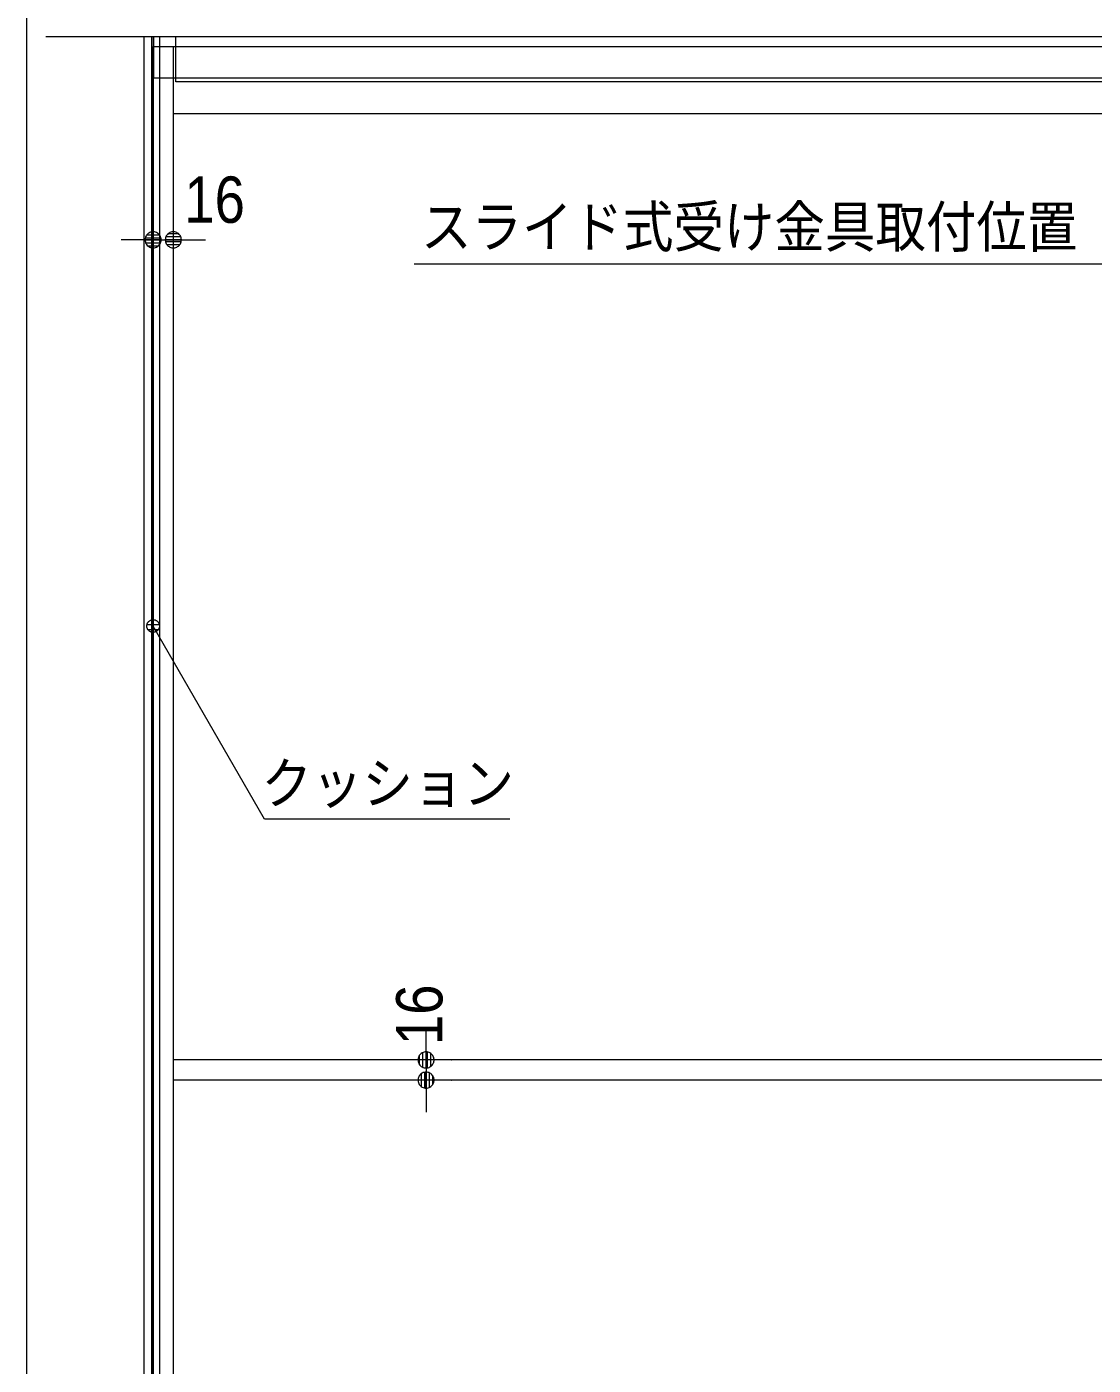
# Model space of a CAD drawing. Units: millimetres, scale not verified. Extents: x -6062 to 6062, y -3045 to 3045.
# Drawn here: x -5788 to -4943, y -702 to 358 of the extents above; entities that cross this region are included whole.
import ezdxf
from ezdxf.enums import TextEntityAlignment as Align

# ---------------------------------------------------------------- set-up
doc = ezdxf.new("R2010")
doc.units = ezdxf.units.MM
doc.header["$LTSCALE"] = 20
for name, color, linetype, lineweight in [('0-1_0', 7, 'Continuous', 9), ('0-2_2寸法-2', 7, 'Continuous', 9), ('0-3_2寸法-3', 7, 'Continuous', 9), ('0-4_3一般', 7, 'Continuous', 9), ('0-5_1図面枠', 7, 'Continuous', 9)]:
    doc.layers.add(name, color=color, linetype=linetype, lineweight=lineweight)
doc.styles.add('ＭＳ ゴシック', font='')
doc.styles.add('ＭＳ Ｐゴシック', font='')
doc.styles.get('ＭＳ ゴシック').set_extended_font_data('MS Gothic')
doc.styles.get('ＭＳ Ｐゴシック').set_extended_font_data('MS PGothic')

# ---------------------------------------------------------------- blocks, each defined once
blk = doc.blocks.new('_Dot')
at = {"layer": '0-1_0'}
for p, q in [((-10, 0), (-20, 0)), ((9.78, 2), (-9.78, 2)), ((7.99, 6), (-7.99, 6)), ((9.16, -3.98), (-9.16, -3.98)), ((6, -7.98), (-6, -7.98))]:
    blk.add_line(p, q, dxfattribs=at)
for points in [[(10, 0), (9.92, 1.25), (9.69, 2.49), (9.3, 3.68), (8.76, 4.82), (8.09, 5.88), (7.29, 6.85), (6.37, 7.71), (5.36, 8.44), (4.26, 9.05), (3.09, 9.51), (1.87, 9.82), (0.63, 9.98), (-0.63, 9.98), (-1.87, 9.82), (-3.09, 9.51), (-4.26, 9.05), (-5.36, 8.44), (-6.37, 7.71), (-7.29, 6.85), (-8.09, 5.88), (-8.76, 4.82), (-9.3, 3.68), (-9.69, 2.49), (-9.92, 1.25), (-10, 0), (0, 0)], [(-10, 0), (-9.92, -1.25), (-9.69, -2.49), (-9.3, -3.68), (-8.76, -4.82), (-8.09, -5.88), (-7.29, -6.85), (-6.37, -7.71), (-5.36, -8.44), (-4.26, -9.05), (-3.09, -9.51), (-1.87, -9.82), (-0.63, -9.98), (0.63, -9.98), (1.87, -9.82), (3.09, -9.51), (4.26, -9.05), (5.36, -8.44), (6.37, -7.71), (7.29, -6.85), (8.09, -5.88), (8.76, -4.82), (9.3, -3.68), (9.69, -2.49), (9.92, -1.25), (10, 0), (0, 0)]]:
    blk.add_lwpolyline(points, close=True, dxfattribs=at)
blk = doc.blocks.new('グループ-61')
at = {"layer": '0-4_3一般'}
for p, q in [((-79696.5, 7000), (19223.5, 7000)), ((-78000, -40000), (-78000, 6840))]:
    blk.add_line(p, q, dxfattribs=at)
blk = doc.blocks.new('グループ-62')
at = {"layer": '0-4_3一般'}
for p, q in [((-78000, 7000), (-78000, -40000)), ((-77990, 7000), (17350, 7000)), ((-77990, 6340), (-77990, 7000)), ((-77640, 7000), (-54340, 7000)), ((-77640, 6280), (-77640, 7000)), ((-78000, 6840), (-54000, 6840)), ((-77680, -40000), (-77680, 6840)), ((17350, 6340), (-77990, 6340)), ((-54340, 6280), (-77640, 6280)), ((-77680, 5780), (-54320, 5780)), ((-54320, -9200), (-77680, -9200)), ((-54320, -9520), (-77680, -9520))]:
    blk.add_line(p, q, dxfattribs=at)
blk = doc.blocks.new('グループ-63')
at = {"layer": '0-4_3一般'}
for name in ['グループ-61', 'グループ-62']:
    blk.add_blockref(name, (0, 0), dxfattribs=at)
blk = doc.blocks.new('グループ-66')
at = {"layer": '0-4_3一般'}
blk.add_line((-78020, -40000), (-78020, 7000), dxfattribs=at)
blk.add_lwpolyline([(-78140, 7000), (-77900, 7000), (-77900, -40000), (-78140, -40000)], close=True, dxfattribs=at)
blk = doc.blocks.new('グループ-74')
at = {"layer": '0-5_1図面枠'}
blk.add_lwpolyline([(-80000, 55400), (80000, 55400), (80000, -55400), (-80000, -55400)], close=True, dxfattribs=at)
blk = doc.blocks.new('図面枠')
at = {"layer": '0-5_1図面枠'}
blk.add_blockref('グループ-74', (0, 0), dxfattribs=at)

msp = doc.modelspace()

# ---------------------------------------------------------------- linework, layer by layer
at = {"layer": '0-2_2寸法-2'}
for p, q in [((-5687.5, 209), (-5687.3, 209)), ((-5671.5, 208), (-5671.5, 209)), ((-5700.21, 189), (-5712.92, 189)), ((-5687.5, 189), (-5671.5, 189)), ((-5658.79, 189), (-5646.08, 189)), ((-5471.5, -447.29), (-5471.5, -434.58)), ((-5471.5, -460), (-5471.5, -476)), ((-5451.5, -460), (-5451.3, -460)), ((-5451.5, -476), (-5451.3, -476)), ((-5471.5, -488.71), (-5471.5, -501.42))]:
    msp.add_line(p, q, dxfattribs=at)
at = {"layer": '0-3_2寸法-3'}
for p, q in [((-5682.59, -115.62), (-5692.41, -115.62)), ((-5687.13, -111.62), (-5687.87, -111.62)), ((-5687.13, -111.62), (-5687.87, -111.62)), ((-5683.5, -119.62), (-5691.5, -119.62))]:
    msp.add_line(p, q, dxfattribs=at)
for points in [[(-5480.91, 170), (-4878.98, 170), (-4782.5, 337.1)], [(-5692.43, -117.51), (-5692.46, -117.27), (-5692.49, -117.02), (-5692.5, -116.78), (-5692.51, -116.53), (-5692.5, -116.28), (-5692.47, -116.04), (-5692.44, -115.8), (-5692.39, -115.56), (-5692.34, -115.32), (-5692.27, -115.08), (-5692.19, -114.85), (-5692.09, -114.62), (-5691.99, -114.4), (-5691.88, -114.18), (-5691.75, -113.97), (-5691.62, -113.76), (-5691.47, -113.56), (-5691.32, -113.37), (-5691.15, -113.19), (-5690.98, -113.01), (-5690.8, -112.85), (-5690.61, -112.69), (-5690.42, -112.54), (-5690.21, -112.4), (-5690, -112.28), (-5689.79, -112.16), (-5689.57, -112.05), (-5689.34, -111.96), (-5689.11, -111.87), (-5688.87, -111.8), (-5688.64, -111.74), (-5688.4, -111.69), (-5688.15, -111.65), (-5687.91, -111.62), (-5687.66, -111.61), (-5687.42, -111.61), (-5687.17, -111.62), (-5686.93, -111.64), (-5686.68, -111.67)], [(-5691.26, -119.91), (-5691.42, -119.73), (-5691.57, -119.53), (-5691.71, -119.33), (-5691.84, -119.12), (-5691.95, -118.9), (-5692.06, -118.68), (-5692.16, -118.45), (-5692.24, -118.22), (-5692.31, -117.99), (-5692.38, -117.75), (-5692.43, -117.51), (-5692.46, -117.27), (-5692.49, -117.02), (-5692.5, -116.78), (-5692.51, -116.53), (-5692.5, -116.28), (-5692.47, -116.04), (-5692.44, -115.8), (-5692.39, -115.56), (-5692.34, -115.32), (-5692.27, -115.08), (-5692.19, -114.85), (-5692.09, -114.62), (-5691.99, -114.4), (-5691.88, -114.18), (-5691.75, -113.97), (-5691.62, -113.76), (-5691.47, -113.56), (-5691.32, -113.37), (-5691.15, -113.19), (-5690.98, -113.01), (-5690.8, -112.85), (-5690.61, -112.69), (-5690.42, -112.54), (-5690.21, -112.4), (-5690, -112.28), (-5689.79, -112.16), (-5689.57, -112.05), (-5689.34, -111.96)], [(-5689.34, -111.96), (-5689.11, -111.87), (-5688.87, -111.8), (-5688.64, -111.74), (-5688.4, -111.69), (-5688.15, -111.65), (-5687.91, -111.62), (-5687.66, -111.61), (-5687.42, -111.61), (-5687.17, -111.62), (-5686.93, -111.64), (-5686.68, -111.67), (-5686.44, -111.72), (-5686.2, -111.78), (-5685.97, -111.84), (-5685.74, -111.93), (-5685.51, -112.02), (-5685.29, -112.12), (-5685.07, -112.24), (-5684.86, -112.36), (-5684.65, -112.49), (-5684.45, -112.64), (-5684.26, -112.79), (-5684.08, -112.96), (-5683.9, -113.13), (-5683.74, -113.31), (-5683.58, -113.5), (-5683.43, -113.7), (-5683.29, -113.9), (-5683.16, -114.11), (-5683.05, -114.32), (-5682.94, -114.55), (-5682.84, -114.77), (-5682.76, -115), (-5682.69, -115.24), (-5682.62, -115.48), (-5682.57, -115.72), (-5682.54, -115.96), (-5682.51, -116.2), (-5682.5, -116.45)], [(-5686.68, -111.67), (-5686.44, -111.72), (-5686.2, -111.78), (-5685.97, -111.84), (-5685.74, -111.93), (-5685.51, -112.02), (-5685.29, -112.12), (-5685.07, -112.24), (-5684.86, -112.36), (-5684.65, -112.49), (-5684.45, -112.64), (-5684.26, -112.79), (-5684.08, -112.96), (-5683.9, -113.13), (-5683.74, -113.31), (-5683.58, -113.5), (-5683.43, -113.7), (-5683.29, -113.9), (-5683.16, -114.11), (-5683.05, -114.32), (-5682.94, -114.55), (-5682.84, -114.77), (-5682.76, -115), (-5682.69, -115.24), (-5682.62, -115.48), (-5682.57, -115.72), (-5682.54, -115.96), (-5682.51, -116.2), (-5682.5, -116.45), (-5682.49, -116.69), (-5682.5, -116.94), (-5682.53, -117.18), (-5682.56, -117.43), (-5682.61, -117.67), (-5682.66, -117.91), (-5682.73, -118.14), (-5682.81, -118.38), (-5682.91, -118.6), (-5683.01, -118.83), (-5683.12, -119.04)], [(-5682.5, -116.45), (-5682.49, -116.69), (-5682.5, -116.94), (-5682.53, -117.18), (-5682.56, -117.43), (-5682.61, -117.67), (-5682.66, -117.91), (-5682.73, -118.14), (-5682.81, -118.38), (-5682.91, -118.6), (-5683.01, -118.83), (-5683.12, -119.04), (-5683.25, -119.26), (-5683.38, -119.46), (-5683.53, -119.66), (-5683.68, -119.85), (-5683.85, -120.04), (-5684.02, -120.21), (-5684.2, -120.38), (-5684.39, -120.53), (-5684.58, -120.68), (-5684.79, -120.82), (-5685, -120.95)], [(-5685, -120.95), (-5685.21, -121.07), (-5685.43, -121.17), (-5685.66, -121.27), (-5685.89, -121.35), (-5686.13, -121.43), (-5686.36, -121.49), (-5686.6, -121.54), (-5686.85, -121.58), (-5687.09, -121.6), (-5687.34, -121.62), (-5687.58, -121.62), (-5687.83, -121.61), (-5688.07, -121.59), (-5688.32, -121.55), (-5688.56, -121.51), (-5688.8, -121.45), (-5689.03, -121.38), (-5689.26, -121.3), (-5689.49, -121.21), (-5689.71, -121.1), (-5689.93, -120.99), (-5690.14, -120.86), (-5690.35, -120.73), (-5690.55, -120.58), (-5690.74, -120.43), (-5690.92, -120.27), (-5691.1, -120.09), (-5691.26, -119.91), (-5691.42, -119.73), (-5691.57, -119.53), (-5691.71, -119.33), (-5691.84, -119.12), (-5691.95, -118.9), (-5692.06, -118.68), (-5692.16, -118.45), (-5692.24, -118.22), (-5692.31, -117.99), (-5692.38, -117.75), (-5692.43, -117.51)], [(-5683.12, -119.04), (-5683.25, -119.26), (-5683.38, -119.46), (-5683.53, -119.66), (-5683.68, -119.85), (-5683.85, -120.04), (-5684.02, -120.21), (-5684.2, -120.38), (-5684.39, -120.53), (-5684.58, -120.68), (-5684.79, -120.82), (-5685, -120.95), (-5685.21, -121.07), (-5685.43, -121.17), (-5685.66, -121.27), (-5685.89, -121.35), (-5686.13, -121.43), (-5686.36, -121.49), (-5686.6, -121.54), (-5686.85, -121.58), (-5687.09, -121.6), (-5687.34, -121.62), (-5687.58, -121.62), (-5687.83, -121.61), (-5688.07, -121.59), (-5688.32, -121.55), (-5688.56, -121.51), (-5688.8, -121.45), (-5689.03, -121.38), (-5689.26, -121.3), (-5689.49, -121.21), (-5689.71, -121.1), (-5689.93, -120.99), (-5690.14, -120.86), (-5690.35, -120.73), (-5690.55, -120.58), (-5690.74, -120.43), (-5690.92, -120.27), (-5691.1, -120.09), (-5691.26, -119.91)], [(-5405.18, -269.45), (-5599.26, -269.45), (-5687.5, -116.61)]]:
    msp.add_lwpolyline(points, dxfattribs=at)

# ---------------------------------------------------------------- block references
at = {"layer": '0-2_2寸法-2', "xscale": 0.6356201, "yscale": 0.6356201}
msp.add_blockref('_Dot', (-5687.5, 189), dxfattribs=at)
for p, rotation in [((-5671.5, 189), 180), ((-5471.5, -460), 270), ((-5471.5, -476), 90)]:
    msp.add_blockref('_Dot', p, dxfattribs=dict(at, rotation=rotation))
at = {"layer": '0-4_3一般', "xscale": 0.05, "yscale": 0.05}
for name in ['グループ-63', 'グループ-66']:
    msp.add_blockref(name, (-1787.5, 0), dxfattribs=at)
at = {"layer": '0-5_1図面枠', "xscale": 0.05, "yscale": 0.05}
msp.add_blockref('図面枠', (-1787.5, 0), dxfattribs=at)

# ---------------------------------------------------------------- texts
at = {"layer": '0-2_2寸法-2', "style": 'ＭＳ Ｐゴシック', "width": 0.9}
msp.add_text('16', height=36.66, dxfattribs=at).set_placement((-5662.83, 191.48), align=Align.BOTTOM_LEFT)
msp.add_text('16', height=36.66, rotation=90, dxfattribs=at).set_placement((-5447.53, -448.33), align=Align.BOTTOM_LEFT)
at = {"layer": '0-3_2寸法-3', "style": 'ＭＳ ゴシック', "width": 0.9}
for s, p in [('スライド式受け金具取付位置', (-5475.5, 173.34)), ('クッション', (-5601.76, -267.05))]:
    msp.add_text(s, height=32.55, dxfattribs=at).set_placement(p, align=Align.BOTTOM_LEFT)

doc.saveas('drawing.dxf')
